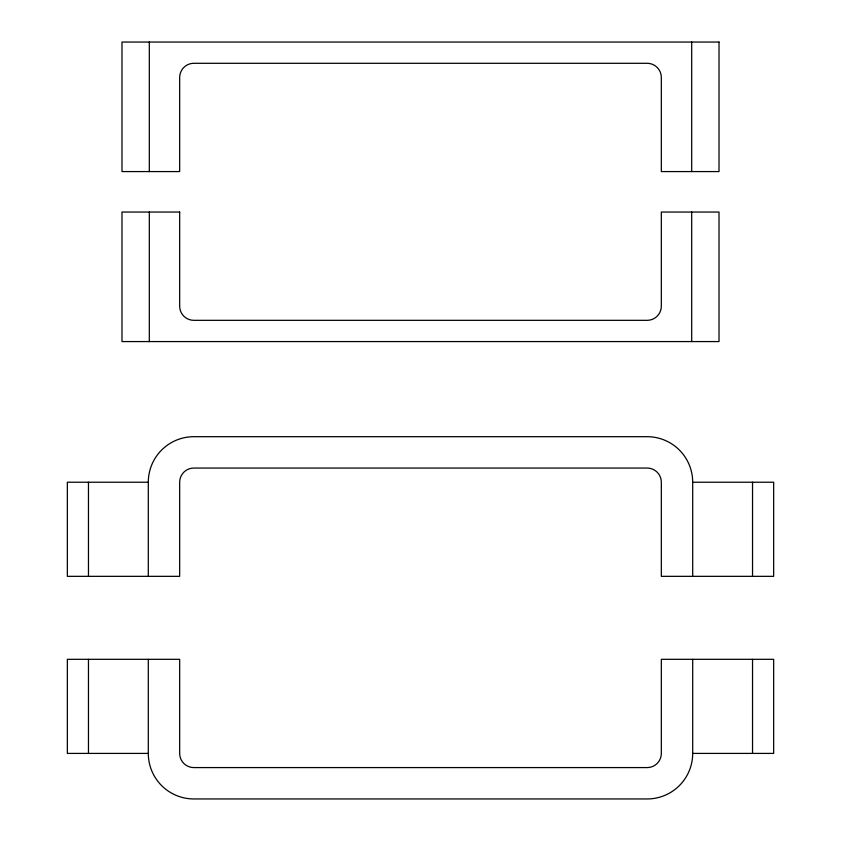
<?xml version="1.0" encoding="UTF-8"?>
<svg xmlns="http://www.w3.org/2000/svg" width="841" height="841" viewBox="0 0 841 841"><rect width="100%" height="100%" fill="white"/><g stroke="black" fill="none" stroke-linecap="round" stroke-linejoin="round"><path stroke-width="1.26" d="M148.3 482.229L67.343 482.229L67.343 576.337L179.669 576.337L179.669 482.229A14.171 14.171 0 0 1 193.84 468.059L647.16 468.059A14.171 14.171 0 0 1 661.331 482.229L661.331 576.337L773.657 576.337L773.657 482.229L692.7 482.229A45.54 45.54 0 0 0 647.16 436.689L193.84 436.689A45.54 45.54 0 0 0 148.3 482.229L148.3 576.337M148.3 753.41L67.343 753.41L67.343 659.312L179.669 659.312L179.669 753.41A14.171 14.171 0 0 0 193.84 767.581L647.16 767.581A14.171 14.171 0 0 0 661.331 753.41L661.331 659.312L773.657 659.312L773.657 753.41L692.7 753.41A45.54 45.54 0 0 1 647.16 798.95L193.84 798.95A45.54 45.54 0 0 1 148.3 753.41L148.3 659.312M752.537 482.229L752.537 576.337M752.537 659.312L752.537 753.41M692.7 482.229L692.7 576.337M692.7 659.312L692.7 753.41M691.691 42.05L691.691 171.575M691.691 212.048L691.691 341.572M149.309 42.05L149.309 171.575M149.309 212.048L149.309 341.572M88.463 482.229L88.463 576.337M88.463 659.312L88.463 753.41M719.013 42.05L121.987 42.05L121.987 171.575L179.669 171.575L179.669 77.467A14.171 14.171 0 0 1 193.84 63.296L647.16 63.296A14.171 14.171 0 0 1 661.331 77.467L661.331 171.575L719.013 171.575L719.013 42.05M179.669 212.048L121.987 212.048L121.987 341.572L719.013 341.572L719.013 212.048L661.331 212.048L661.331 306.156A14.171 14.171 0 0 1 647.16 320.326L193.84 320.326A14.171 14.171 0 0 1 179.669 306.156L179.669 212.048"/></g></svg>
